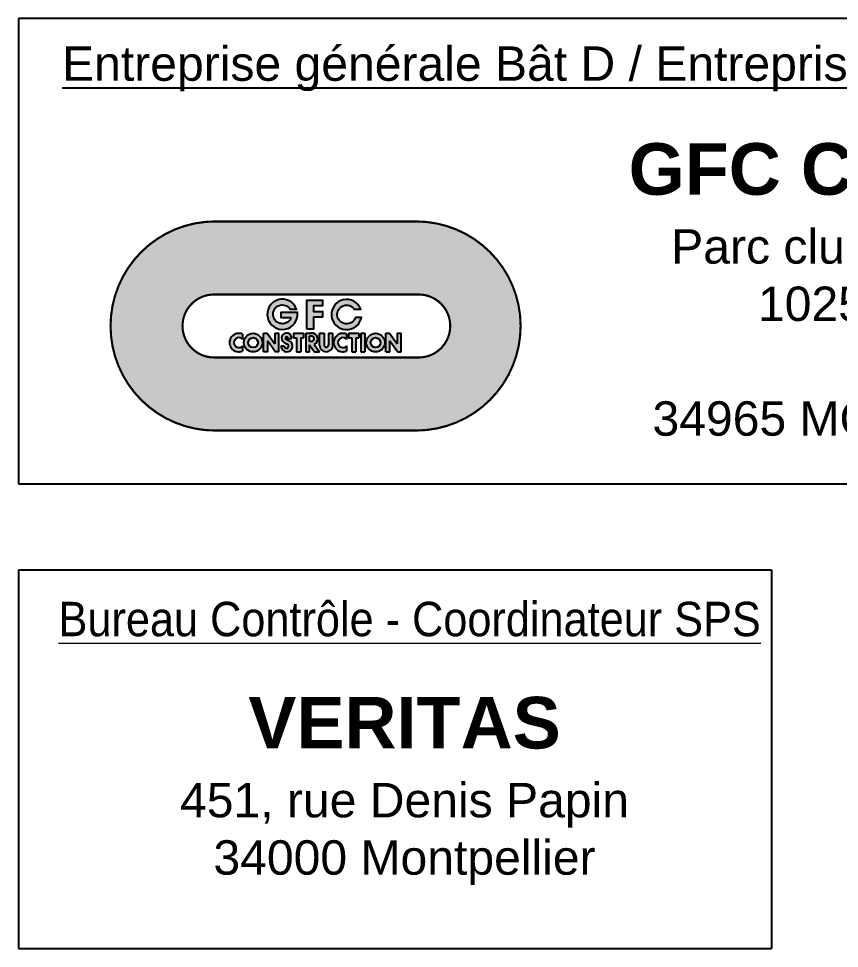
# Model space of a CAD drawing. Header units: millimetres. Extents: x -21776 to 63757, y -7870 to 8483.
# Drawn here: x -21560.6 to -21465.2, y 713.6 to 821.7 of the extents above; entities that cross this region are included whole.
import ezdxf

# ---------------------------------------------------------------- set-up
doc = ezdxf.new("R2010")
doc.units = ezdxf.units.MM
doc.styles.add('ARIAL', font='ARIAL.TTF')

# ---------------------------------------------------------------- blocks, each defined once
blk = doc.blocks.new('gfcconstr')
h = blk.add_hatch(color=20)
h.dxf.hatch_style = 1
h.paths.add_polyline_path([(19.50221094238373, 20.29847057111863), (0, 20.29847057111863, 1), (0, 0), (19.50221094238373, 0, 1)])
h.paths.add_polyline_path([(18.0482509079269, 9.464710822943516), (18.0482509079269, 7.637690811042603), (17.73292149775989, 7.637690811042603), (16.97104235507709, 8.700452951193824), (16.97104235507709, 7.637690811042489), (16.57362545965248, 7.637690811042603), (16.57362545965282, 9.46471082294363), (16.92926453839164, 9.464710822943516), (17.67175086286795, 8.42900015569137), (17.67175086286818, 9.46471082294363)], flags=0)
h.paths.add_polyline_path([(16.47530349860563, 8.537289859896646, -1.000000228968992), (14.67610540089743, 8.537289859896646, -1.000000228968992)], flags=0)
h.paths.add_polyline_path([(16.05538854449037, 8.537289859896646, -1.000000470198807), (15.0960203550128, 8.537289859896646, -1.000000470198807)], flags=0)
h.paths.add_polyline_path([(14.13506195512514, 11.78100486486335), (13.51025909237637, 11.78100486486335, 4.159829722203737), (13.61965528573057, 10.96071184701759), (14.19763793848358, 10.96071184701759, -6.994970413734554)], flags=0)
h.paths.add_polyline_path([(14.54425827925945, 9.464710822943516), (14.54425827925922, 7.637690811042489), (14.13310096389591, 7.637690811042489), (14.13310096389603, 9.46471082294363)], flags=0)
h.paths.add_polyline_path([(13.94346570148844, 9.464710822943516), (13.94346570148844, 9.008603550005773), (13.66544506823413, 9.008603550005773), (13.66544506823425, 7.637690811042603), (13.25428775287071, 7.637690811042603), (13.25428775287071, 9.008603550005773), (12.95668785470298, 9.008603550005773), (12.95668785470298, 9.464710822943516)], flags=0)
h.paths.add_polyline_path([(12.7675073930925, 9.36044650786414), (12.76750739309261, 8.850985969434646, 2.685967139999403), (12.76750739309261, 8.223593750358646), (12.76750739309261, 7.714133211929152, -1.533720707228088)], flags=0)
h.paths.add_polyline_path([(11.43448584026567, 9.464710822943516), (11.43448584026567, 8.289173329699793, -1), (10.13152080295129, 8.289173329699793), (10.13152080295129, 9.464710822943516), (10.57593722976594, 9.464710822943516), (10.57593722976594, 8.289173329699793, 1), (10.9900694134509, 8.289173329699793), (10.99006941345078, 9.464710822943516)], flags=0)
h.paths.add_polyline_path([(10.41473950926536, 12.65958439699091), (10.41473950926547, 12.09448256076143), (9.561212530146804, 12.09448256076143), (9.561212530146804, 11.54046093286092), (10.41473950926536, 11.54046093286081), (10.41473950926536, 11.00728600293542), (9.551198125978772, 11.00728600293542), (9.551198125978658, 9.853990375120475), (8.905414401335861, 9.853990375120475), (8.90541440133552, 12.65958439699091)], flags=0)
h.paths.add_polyline_path([(9.625070920802614, 8.36454773226933), (10.14113909527407, 7.637690811042603), (9.643169511826386, 7.637690811042489), (9.169894292132085, 8.3042759369946), (9.169894292132312, 7.637690811042603), (8.792128777444987, 7.637690811042603), (8.792128777444987, 9.46471082294363), (9.336422774918447, 9.464710822943516, -0.8484433889904901)], flags=0)
h.paths.add_polyline_path([(9.355902382286217, 8.658433594128041), (9.169894292132312, 8.658433594128155), (9.169894292132312, 9.165377113347176), (9.355902382286331, 9.165377113347176, -1)], flags=0)
h.paths.add_polyline_path([(8.588507756341755, 9.464710822943516), (8.588507756341869, 9.008603550005773), (8.310487123087455, 9.008603550005773), (8.310487123087682, 7.637690811042603), (7.899329807724143, 7.637690811042603), (7.899329807724257, 9.008603550005773), (7.601729909556639, 9.008603550005773), (7.601729909556639, 9.464710822943516)], flags=0)
h.paths.add_polyline_path([(7.990541877696387, 11.44242499058817, -16.02630159547551), (7.905379297816353, 11.79734002565647), (7.280576435067701, 11.79734002565647, 4.159829722203737), (7.389972628422129, 10.97704700781082), (6.394415713535295, 10.97704700781082), (6.394415713535068, 11.44242499058805)], flags=0)
h.paths.add_polyline_path([(7.432503923967374, 8.896732474482178), (7.063973262755553, 8.896732474482292), (7.063973262755667, 8.969907549120762, 1.711647907670664), (6.880584365577647, 8.866529796972486), (7.167893627332887, 8.733223342731776, -1.830598740803526), (6.390652644628972, 8.18229239203913), (6.717117021626791, 8.18229239203913, 1.66696951959968), (7.018703771545347, 8.390067875539444), (6.686972047517656, 8.546578425367784, -1.867438991138944)], flags=0)
h.paths.add_polyline_path([(6.186654736809373, 9.464710822943516), (6.186654736809373, 7.637690811042603), (5.871325326642364, 7.637690811042603), (5.109446183959562, 8.700452951193597), (5.109446183959562, 7.637690811042603), (4.712029288535064, 7.637690811042489), (4.712029288535177, 9.46471082294363), (5.067668367274109, 9.464710822943744), (5.810154691750427, 8.429000155691028), (5.81015469175054, 9.464710822943516)], flags=0)
h.paths.add_polyline_path([(4.586294979523018, 8.537289859896646, -1.000000228968992), (2.787096881814819, 8.537289859896646, -1.000000228968992)], flags=0)
h.paths.add_polyline_path([(4.166380025407648, 8.537289859896646, -1.000000470198807), (3.207011835930075, 8.537289859896646, -1.000000470198807)], flags=0)
h.paths.add_polyline_path([(2.659986211505952, 9.36044650786414), (2.659986211505952, 8.850985969434646, 2.685967139999403), (2.659986211505952, 8.223593750358646), (2.659986211505952, 7.714133211929152, -1.533720707227952)], flags=0)
h.paths.add_polyline_path([(19.76305848493826, 13.20544392205079), (-0.1059455799259013, 13.2054439220509, 1), (-0.1059455799259013, 7.093026649067724), (19.76305848493826, 7.093026649067724, 1.00000013911668)], flags=16)
h = blk.add_hatch(color=256)
edge = h.paths.add_edge_path()
edge.add_arc((6.531503185899851, 11.28000069215773), 0.9103574674839928, 34.63047827073899, 340.5620739029166, ccw=False)
edge.add_line((7.280576435067701, 11.79734002565647), (7.905379297816353, 11.79734002565647))
edge.add_arc((6.531503185899965, 11.28000069215796), 1.468051619282968, 20.6340944916797, 366.3521734407193)
edge.add_line((7.990541877696273, 11.44242499058817), (6.394415713535182, 11.44242499058817))
edge.add_line((6.394415713535182, 11.44242499058817), (6.394415713535182, 10.97704700781094))
edge.add_line((6.394415713535182, 10.97704700781082), (7.389972628422129, 10.97704700781082))
blk.add_hatch(color=256).paths.add_polyline_path([(10.41473950926547, 11.00728600293542), (10.41473950926559, 11.54046093286092), (9.561212530146804, 11.54046093286104), (9.561212530146804, 12.09448256076143), (10.41473950926547, 12.09448256076143), (10.41473950926536, 12.65958439699091), (8.905414401335861, 12.65958439699091), (8.905414401335747, 9.853990375120475), (9.551198125978658, 9.853990375120475), (9.551198125978772, 11.00728600293553)])
h = blk.add_hatch(color=256)
edge = h.paths.add_edge_path()
edge.add_line((13.51025909237637, 11.78100486486335), (14.13506195512502, 11.78100486486335))
edge.add_arc((12.7611858432083, 11.26366553136472), 1.46805161928321, 20.63409449167861, 348.0906149051983)
edge.add_line((14.19763793848358, 10.96071184701759), (13.61965528573069, 10.96071184701759))
edge.add_arc((12.7611858432083, 11.26366553136461), 0.9103574674840322, 34.63047827073183, 340.56207390290956, ccw=False)
h = blk.add_hatch(color=124)
edge = h.paths.add_edge_path()
edge.add_arc((3.686695930668861, 8.537289859896646), 0.8995990488541072, 0, 360)
edge = h.paths.add_edge_path(flags=16)
edge.add_arc((3.686695930668861, 8.537289859896646), 0.4796840947388182, 0, 360)
edge = h.paths.add_edge_path()
edge.add_arc((15.57570444975158, 8.537289859896646), 0.8995990488541072, 0, 360)
edge = h.paths.add_edge_path(flags=16)
edge.add_arc((15.57570444975158, 8.537289859896646), 0.4796840947388182, 0, 360)
h.paths.add_polyline_path([(17.67175086286807, 9.464710822943516), (18.0482509079269, 9.464710822943516), (18.0482509079269, 7.637690811042603), (17.73292149775989, 7.637690811042603), (16.97104235507709, 8.700452951193824), (16.97104235507709, 7.637690811042603), (16.57362545965259, 7.637690811042603), (16.57362545965259, 9.464710822943516), (16.92926453839152, 9.464710822943516), (17.67175086286807, 8.429000155691142)])
edge = h.paths.add_edge_path()
edge.add_line((9.169894292132199, 8.3042759369946), (9.6431695118265, 7.637690811042489))
edge.add_line((9.643169511826613, 7.637690811042603), (10.14113909527418, 7.637690811042603))
edge.add_line((10.14113909527418, 7.637690811042603), (9.625070920802614, 8.364547732269443))
edge.add_arc((9.389932336813331, 8.890802410067067), 0.5763975534164933, 294.0758172793644, 455.3266932607395)
edge.add_line((9.336422774917764, 9.464710822943516), (8.792128777444873, 9.464710822943516))
edge.add_line((8.792128777444873, 9.464710822943516), (8.792128777444873, 7.637690811042489))
edge.add_line((8.792128777444873, 7.637690811042603), (9.169894292132199, 7.637690811042603))
edge.add_line((9.169894292132199, 7.637690811042603), (9.169894292132199, 8.304275936994713))
edge = h.paths.add_edge_path(flags=16)
edge.add_arc((9.355902382286217, 8.911905353737666), 0.2534717596095215, 270, 450)
edge.add_line((9.355902382286217, 9.165377113347176), (9.169894292132199, 9.165377113347176))
edge.add_line((9.169894292132199, 9.165377113347176), (9.169894292132199, 8.658433594128155))
edge.add_line((9.169894292132199, 8.658433594128041), (9.355902382286217, 8.658433594128041))
edge = h.paths.add_edge_path()
edge.add_line((6.904597871860574, 8.855387951572538), (7.167893627332433, 8.733223342732003))
edge.add_arc((6.956167337865395, 8.2081995096014), 0.5661078051101776, -177.37702414416026, 68.03726476186898, ccw=False)
edge.add_line((6.390652644628972, 8.18229239203913), (6.717117021626791, 8.18229239203913))
edge.add_arc((6.923338585798206, 8.205725947584256), 0.2075487052592507, 186.4828780908515, 426.838035690555)
edge.add_line((7.004974061872304, 8.396545532797631), (6.68697204751777, 8.546578425367784))
edge.add_arc((6.943141391444556, 8.96990754912099), 0.4948032738226038, -8.504506959409923, 238.82059051928888, ccw=False)
edge.add_line((7.432503923967374, 8.896732474482178), (7.063973262755667, 8.896732474482178))
edge.add_line((7.063973262755667, 8.896732474482178), (7.063973262755667, 8.969907549120876))
edge.add_arc((6.943141391444556, 8.96990754912099), 0.1208318713112155, 0, 251.3984643577258)
h.paths.add_polyline_path([(7.601729909556639, 9.008603550005773), (7.899329807724143, 9.008603550005773), (7.899329807724143, 7.637690811042603), (8.310487123087682, 7.637690811042603), (8.310487123087682, 9.008603550005773), (8.588507756341755, 9.008603550005773), (8.588507756341755, 9.464710822943516), (7.601729909556525, 9.464710822943516)])
edge = h.paths.add_edge_path()
edge.add_line((2.659986211505952, 9.36044650786414), (2.659986211505952, 8.850985969434646))
edge.add_arc((2.2970928640799, 8.537289859896646), 0.4796840947388182, 40.84113842797309, 319.1588615720269)
edge.add_line((2.659986211505952, 8.223593750358646), (2.659986211505952, 7.714133211929152))
edge.add_arc((2.2970928640799, 8.537289859896646), 0.8995990488541072, 66.20943998155639, 293.7905600184435, ccw=False)
h.paths.add_polyline_path([(4.712029288535064, 7.637690811042603), (4.712029288535064, 9.464710822943516), (5.067668367273995, 9.464710822943516), (5.81015469175054, 8.429000155691142), (5.81015469175054, 9.464710822943516), (6.186654736809373, 9.464710822943516), (6.186654736809373, 7.637690811042603), (5.871325326642364, 7.637690811042603), (5.109446183959562, 8.700452951193824), (5.109446183959562, 7.637690811042603)])
h.paths.add_polyline_path([(12.95668785470298, 9.008603550005773), (13.25428775287071, 9.008603550005773), (13.25428775287071, 7.637690811042603), (13.66544506823425, 7.637690811042603), (13.66544506823425, 9.008603550005773), (13.94346570148844, 9.008603550005773), (13.94346570148844, 9.464710822943516), (12.95668785470309, 9.464710822943516)])
edge = h.paths.add_edge_path()
edge.add_line((11.43448584026567, 8.289173329699793), (11.43448584026567, 9.464710822943516))
edge.add_line((11.43448584026567, 9.464710822943516), (10.9900694134509, 9.464710822943516))
edge.add_line((10.9900694134509, 9.464710822943516), (10.9900694134509, 8.289173329699793))
edge.add_arc((10.78300332160848, 8.289173329699793), 0.2070660918424568, -180, 0, ccw=False)
edge.add_line((10.57593722976594, 8.289173329699679), (10.57593722976594, 9.464710822943516))
edge.add_line((10.57593722976594, 9.464710822943516), (10.13152080295129, 9.464710822943516))
edge.add_line((10.13152080295129, 9.464710822943516), (10.13152080295129, 8.289173329699793))
edge.add_arc((10.78300332160848, 8.289173329699793), 0.6514825186572287, 180, 360)
edge = h.paths.add_edge_path()
edge.add_line((12.76750739309261, 9.36044650786414), (12.76750739309261, 8.850985969434646))
edge.add_arc((12.40461404566656, 8.537289859896646), 0.4796840947388182, 40.84113842797309, 319.1588615720269)
edge.add_line((12.76750739309261, 8.223593750358646), (12.76750739309261, 7.714133211929152))
edge.add_arc((12.40461404566656, 8.537289859896646), 0.8995990488541072, 66.20943998155639, 293.7905600184435, ccw=False)
h.paths.add_polyline_path([(14.13310096389591, 9.464710822943516), (14.13310096389591, 7.637690811042603), (14.54425827925945, 7.637690811042603), (14.54425827925945, 9.464710822943516)])
for p, q in [((2.659986211506066, 9.360446507864253), (2.659986211506066, 8.850985969434532)), ((4.712029288535064, 7.637690811042489), (4.712029288535064, 9.46471082294363)), ((4.712029288535064, 9.46471082294363), (5.067668367274109, 9.46471082294363)), ((5.067668367274109, 9.46471082294363), (5.81015469175054, 8.429000155691256)), ((5.81015469175054, 9.46471082294363), (5.81015469175054, 8.429000155691256)), ((5.81015469175054, 9.46471082294363), (6.186654736809373, 9.46471082294363)), ((6.186654736809373, 7.637690811042489), (6.186654736809373, 9.46471082294363)), ((7.601729909556525, 9.46471082294363), (8.588507756341755, 9.46471082294363)), ((7.601729909556525, 9.46471082294363), (7.601729909556525, 9.008603550005773)), ((8.588507756341755, 9.46471082294363), (8.588507756341755, 9.008603550005773)), ((8.79212877744476, 9.46471082294363), (8.79212877744476, 7.637690811042489)), ((8.79212877744476, 9.46471082294363), (9.336422774917764, 9.46471082294363)), ((9.169894292132199, 8.658433594128155), (9.169894292132199, 9.165377113347063)), ((9.355902382286104, 9.165377113347063), (9.169894292132199, 9.165377113347063)), ((10.13152080295117, 9.46471082294363), (10.57593722976594, 9.46471082294363)), ((10.13152080295117, 8.289173329699793), (10.13152080295117, 9.46471082294363)), ((10.57593722976594, 9.46471082294363), (10.57593722976594, 8.289173329699565)), ((10.99006941345078, 9.46471082294363), (11.43448584026578, 9.46471082294363)), ((10.99006941345078, 9.46471082294363), (10.99006941345078, 8.289173329699793)), ((11.43448584026578, 8.289173329699793), (11.43448584026578, 9.46471082294363)), ((12.7675073930925, 9.360446507864253), (12.7675073930925, 8.850985969434532)), ((12.95668785470309, 9.46471082294363), (12.95668785470309, 9.008603550005773)), ((12.95668785470309, 9.46471082294363), (13.94346570148844, 9.46471082294363)), ((13.94346570148844, 9.46471082294363), (13.94346570148844, 9.008603550005773)), ((14.13310096389603, 9.46471082294363), (14.13310096389603, 7.637690811042489)), ((14.13310096389603, 9.46471082294363), (14.54425827925945, 9.46471082294363)), ((14.54425827925945, 9.46471082294363), (14.54425827925945, 7.637690811042489)), ((16.57362545965259, 7.637690811042489), (16.57362545965259, 9.46471082294363)), ((16.57362545965259, 9.46471082294363), (16.92926453839141, 9.46471082294363)), ((16.92926453839141, 9.46471082294363), (17.67175086286807, 8.429000155691256)), ((17.67175086286807, 9.46471082294363), (17.67175086286807, 8.429000155691256)), ((17.67175086286807, 9.46471082294363), (18.0482509079269, 9.46471082294363)), ((18.0482509079269, 7.637690811042489), (18.0482509079269, 9.46471082294363)), ((2.659986211506066, 8.223593750358646), (2.659986211506066, 7.714133211929152)), ((5.109446183959562, 8.700452951193824), (5.871325326642364, 7.637690811042489)), ((5.109446183959562, 7.637690811042489), (5.109446183959562, 8.700452951193824)), ((6.717117021626791, 8.182292392039017), (6.390652644628972, 8.182292392039017)), ((6.68697204751777, 8.546578425367784), (7.00497406187219, 8.396545532797631)), ((6.90459787186046, 8.855387951572538), (7.167893627332433, 8.733223342732003)), ((7.063973262755553, 8.96990754912099), (7.063973262755553, 8.896732474482292)), ((7.432503923967374, 8.896732474482292), (7.063973262755553, 8.896732474482292)), ((7.601729909556752, 9.008603550005773), (7.899329807724143, 9.008603550005773)), ((7.899329807724143, 9.008603550005773), (7.899329807724143, 7.637690811042489)), ((8.310487123087569, 9.008603550005773), (8.588507756341755, 9.008603550005773)), ((8.310487123087569, 9.008603550005773), (8.310487123087569, 7.637690811042489)), ((9.355902382286104, 8.658433594128155), (9.169894292132199, 8.658433594128155)), ((9.169894292132199, 7.637690811042489), (9.169894292132199, 8.304275936994713)), ((9.169894292132199, 8.304275936994713), (9.643169511826613, 7.637690811042489)), ((9.625070920802614, 8.364547732269443), (10.1411390952743, 7.637690811042489)), ((12.7675073930925, 8.223593750358646), (12.7675073930925, 7.714133211929152)), ((12.95668785470309, 9.008603550005773), (13.25428775287071, 9.008603550005773)), ((13.25428775287071, 9.008603550005773), (13.25428775287071, 7.637690811042489)), ((13.66544506823436, 9.008603550005773), (13.94346570148844, 9.008603550005773)), ((13.66544506823436, 9.008603550005773), (13.66544506823436, 7.637690811042489)), ((16.97104235507709, 8.700452951193824), (17.73292149775989, 7.637690811042489)), ((16.97104235507709, 7.637690811042489), (16.97104235507709, 8.700452951193824)), ((5.109446183959562, 7.637690811042489), (4.712029288535064, 7.637690811042489)), ((6.186654736809373, 7.637690811042489), (5.871325326642364, 7.637690811042489)), ((7.899329807724143, 7.637690811042489), (8.310487123087569, 7.637690811042489)), ((8.79212877744476, 7.637690811042489), (9.169894292132199, 7.637690811042489)), ((9.643169511826613, 7.637690811042489), (10.1411390952743, 7.637690811042489)), ((13.25428775287071, 7.637690811042489), (13.66544506823436, 7.637690811042489)), ((14.13310096389603, 7.637690811042489), (14.54425827925945, 7.637690811042489)), ((16.57362545965259, 7.637690811042489), (16.97104235507709, 7.637690811042489)), ((17.73292149775989, 7.637690811042489), (18.0482509079269, 7.637690811042489))]:
    blk.add_line(p, q)
at = {"color": 7, "const_width": 0.2080957147717786}
blk.add_lwpolyline([(0, 0, -0.9999999999999999), (0, 20.29847057111863), (19.50221094238373, 20.29847057111863, -0.9999999999999999), (19.50221094238373, 0)], format="xyb", close=True, dxfattribs=at)
at = {"const_width": 0.2080957147717786}
for points in [[(-0.1059455799259013, 13.2054439220509, 0.9999999999999999), (-0.1059455799259013, 7.093026649067724, 0.9999999999999999)], [(19.76305848493826, 7.093026649067724, 0.9999999999999999), (19.76305848493826, 13.2054439220509, 0.9999999999999999)]]:
    blk.add_lwpolyline(points, format="xyb", dxfattribs=at)
at = {"color": 7, "const_width": 0.2080957147717786}
for points in [[(-0.1059455799259013, 13.2054439220509), (19.76305848493826, 13.20544392205079)], [(19.76305848493826, 7.093026649067724), (-0.1059455799259013, 7.093026649067724)]]:
    blk.add_lwpolyline(points, dxfattribs=at)
at = {"color": 7}
for points in [[(7.389972628422129, 10.97704700781082, -4.159829722203737), (7.280576435067701, 11.79734002565647), (7.905379297816353, 11.79734002565647, 16.02630159547673), (7.990541877696273, 11.44242499058817), (6.394415713535182, 11.44242499058817), (6.394415713535182, 10.97704700781082)], [(13.51025909237637, 11.78100486486335), (14.13506195512502, 11.78100486486335, 6.994970413734475), (14.19763793848358, 10.96071184701759), (13.61965528573057, 10.96071184701759, -4.159829722203737)]]:
    blk.add_lwpolyline(points, format="xyb", close=True, dxfattribs=at)
blk.add_lwpolyline([(8.905414401335747, 9.853620216042145), (8.905414401335747, 12.65958439699091), (10.41473950926547, 12.65958439699091), (10.41473950926547, 12.09448256076143), (9.561212530146804, 12.09448256076143), (9.561212530146804, 11.54046093286092), (10.41473950926547, 11.54046093286092), (10.41473950926547, 11.00728600293542), (9.551198125978658, 11.00728600293542), (9.551198125978658, 9.853990375120475), (8.905414401335747, 9.853990375120475)], dxfattribs=at)
for centre, radius in [((3.686695930668748, 8.537289859896646), 0.8995990488541072), ((15.57570444975147, 8.537289859896646), 0.8995990488541072), ((3.686695930668748, 8.537289859896646), 0.4796840947388182), ((15.57570444975147, 8.537289859896646), 0.4796840947388182)]:
    blk.add_circle(centre, radius)
for centre, radius, start, end in [((2.2970928640799, 8.537289859896646), 0.8995990488541072, 66.20943998155514, 293.7905600184448), ((6.943141391444669, 8.96990754912099), 0.4948032738226038, 351.4954930405894, 238.8205905192885), ((6.943141391444669, 8.96990754912099), 0.1208318713112155, 0, 251.3984643577236), ((9.389932336813331, 8.890802410066954), 0.5763975534164933, 294.0758172793643, 95.32669326073908), ((9.355902382286104, 8.91190535373778), 0.2534717596095215, 270, 90), ((12.40461404566656, 8.537289859896646), 0.8995990488541072, 66.20943998155514, 293.7905600184448), ((2.2970928640799, 8.537289859896646), 0.4796840947388182, 40.84113842797348, 319.1588615720265), ((6.956167337865281, 8.208199509601286), 0.5661078051101776, 182.6229758558371, 68.0372647618698), ((6.923338585798206, 8.20572594758437), 0.2075487052592507, 186.4828780908488, 66.83803569055604), ((10.78300332160848, 8.289173329699793), 0.6514825186572287, 180, 0), ((10.78300332160848, 8.289173329699793), 0.2070660918424568, 180, 0), ((12.40461404566656, 8.537289859896646), 0.4796840947388182, 40.84113842797348, 319.1588615720265)]:
    blk.add_arc(centre, radius, start, end)

msp = doc.modelspace()

# ---------------------------------------------------------------- linework, layer by layer
at = {"color": 0}
for p, q in [((-21560.62876731834, 821.7231568947063), (-21560.62876731834, 767.6362772673674)), ((-21560.62876731834, 767.6362772673674), (-21375.62876731834, 767.6362772673674)), ((-21560.62876731834, 757.6362772673674), (-21560.62876731834, 713.6362772673674)), ((-21560.62876731834, 757.6362772673674), (-21473.12876731834, 757.6362772673674)), ((-21473.12876731834, 757.6362772673674), (-21473.12876731834, 713.6362772673674)), ((-21560.62876731834, 713.6362772673674), (-21473.12876731834, 713.6362772673674))]:
    msp.add_line(p, q, dxfattribs=at)
msp.add_lwpolyline([(-21375.62876731834, 767.6362772673674), (-21375.62876731834, 821.7231568947063), (-21560.62876731834, 821.7231568947063)], dxfattribs=at)

# ---------------------------------------------------------------- block references
at = {"xscale": 1.197503999999753, "yscale": 1.197503999999753, "zscale": 1.197504}
msp.add_blockref('gfcconstr', (-21537.78810808119, 773.8363678272508), dxfattribs=at)

# ---------------------------------------------------------------- texts
at = {"color": 0, "linetype": 'Continuous', "lineweight": 0, "style": 'ARIAL', "width": 0.9}
msp.add_text('%%UBureau Contrôle - Coordinateur SPS', height=4, dxfattribs=at).set_placement((-21555.98280683023, 749.927069780777))
at = {"color": 0, "char_height": 4, "style": 'ARIAL'}
for s, insert, width, attachment_point in [('{\\LEntreprise générale Bât D / Entreprise GO Bât ABC }:', (-21555.57352988617, 815.8898329138065), 138.2016497426329, 4), ('{\\fArial|b1|i0|c0|p34;\\H1.5x;GFC CONSTRUCTION\\P}Parc club du Millénaire - Bât 18\\P1025, rue H. Becquerel\\PCS19028\\P34965 MONTPELLIER CEDEX 2', (-21445.9627218638, 790.2101970883195), 120.1344381349081, 5), ('{\\fArial|b1|i0|c0|p34;\\H1.5x;VERITAS\\P}451, rue Denis Papin\\P34000 Montpellier', (-21515.7748423993, 731.9364391051568), 84.9306, 5)]:
    msp.add_mtext(s, dxfattribs=dict(at, insert=insert, width=width, attachment_point=attachment_point))

doc.saveas('drawing.dxf')
